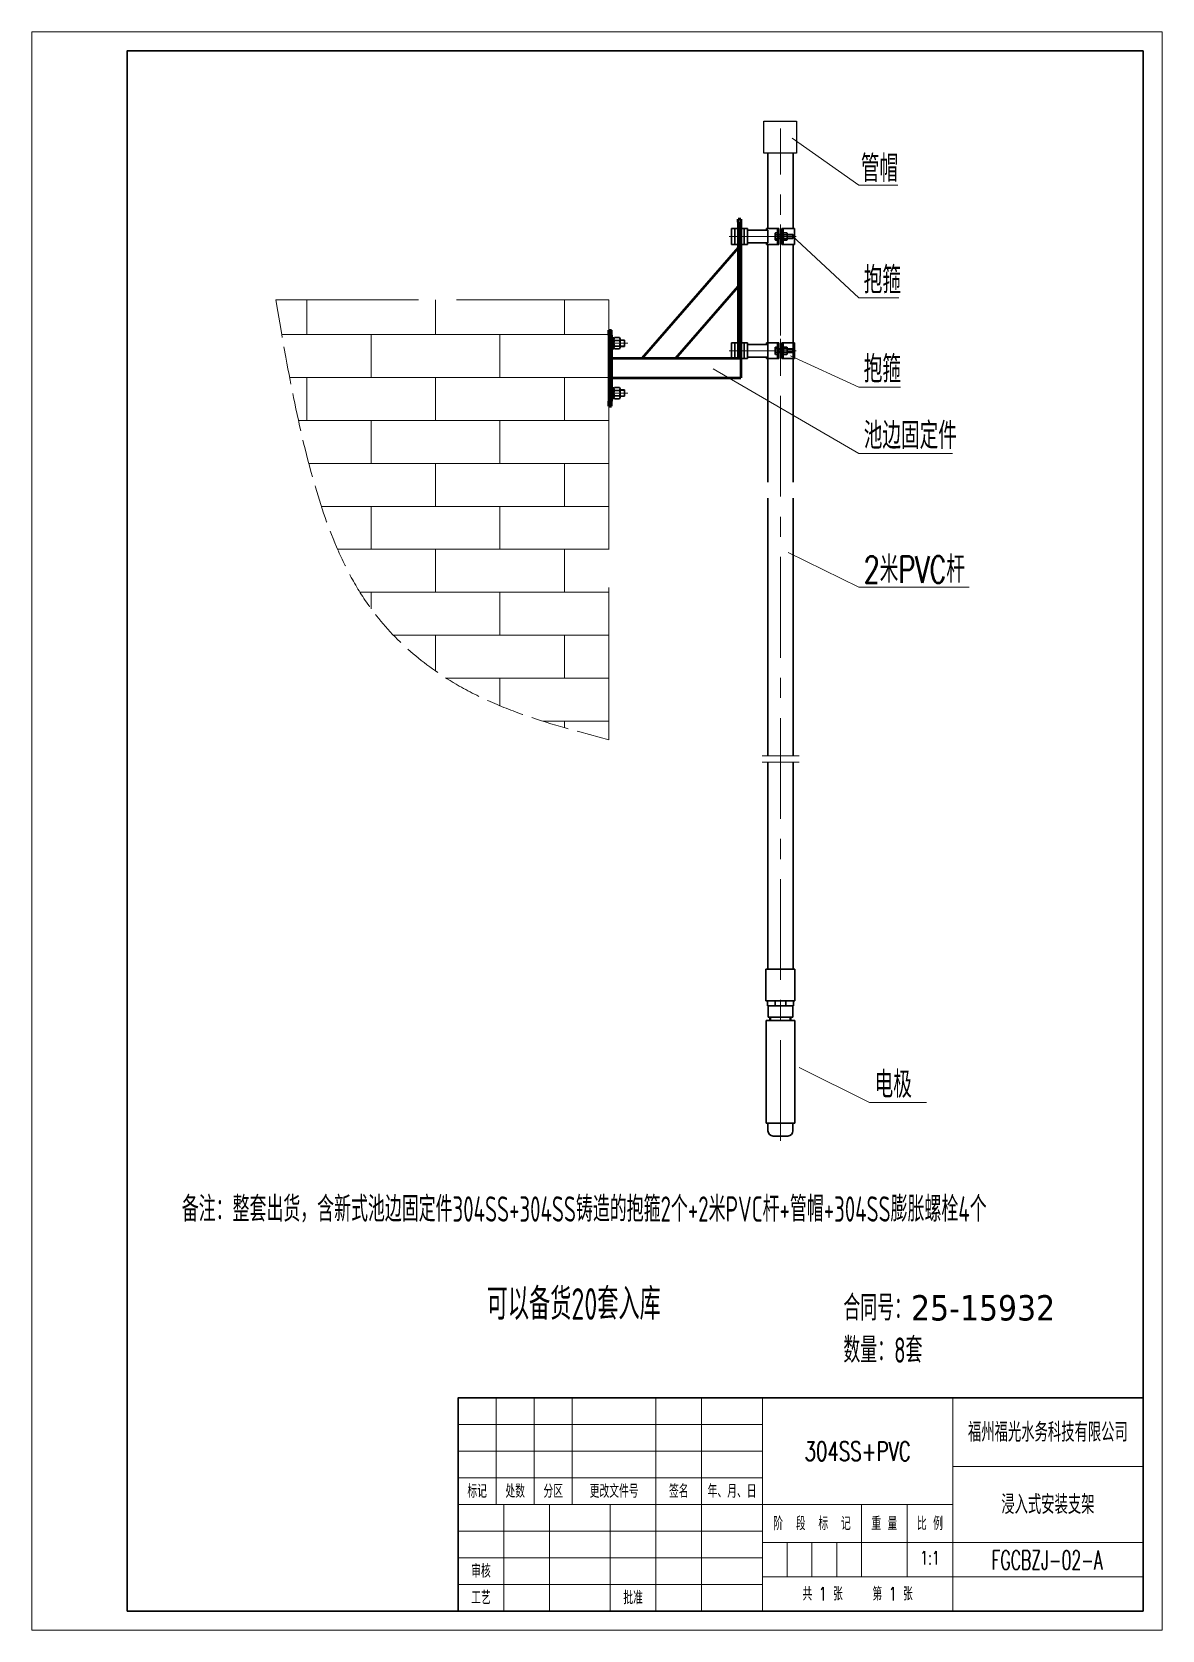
# Model space of a CAD drawing. Header units: millimetres. Extents: x -147 to 5905, y -378 to 2638.
# Drawn here: x 1960 to 3742, y 32 to 2552 of the extents above; entities that cross this region are included whole.
import ezdxf
from ezdxf.enums import TextEntityAlignment as Align

# ---------------------------------------------------------------- set-up
doc = ezdxf.new("R2010")
doc.units = ezdxf.units.MM
doc.header["$LTSCALE"] = 5
for name, pattern in [('ACAD_ISO02W100', [15, 12, -3]), ('ACAD_ISO12W100', [21, 12, -3, 0, -3, 0, -3]), ('CENTER', [50.8, 31.75, -6.35, 6.35, -6.35]), ('DASHED', [0.2067, 0.1654, -0.0413])]:
    doc.linetypes.add(name, pattern=pattern)
for name, color, linetype, lineweight in [('中心线', 1, 'CENTER', 15), ('剖断线', 3, 'ACAD_ISO12W100', 15), ('剖面线', 4, 'Continuous', 15), ('可见 (ISO)', 7, 'Continuous', 50), ('粗实线', 7, 'Continuous', 30), ('细实线', 3, 'Continuous', 15), ('虚线', 2, 'ACAD_ISO02W100', 15), ('隐藏 (ISO)', 7, 'DASHED', 35)]:
    doc.layers.add(name, color=color, linetype=linetype, lineweight=lineweight)
doc.styles.add('6', font='simplex.shx', dxfattribs={"width": 0.7, "height": 21, "bigfont": 'hztxt.shx'})
doc.styles.add('HC_TEXTSTYLE', font='isocp', dxfattribs={"width": 0.667, "bigfont": 'hzfs'})
doc.styles.get("Standard").update_dxf_attribs({"font": 'tahoma.ttf'})
doc.styles.add('机械工程图样式', font='simplex.shx', dxfattribs={"width": 0.7, "height": 3.5, "bigfont": 'hztxt.shx'})

# ---------------------------------------------------------------- blocks, each defined once
blk = doc.blocks.new('标题栏')
at = {"layer": '粗实线'}
blk.add_lwpolyline([(-180, 0), (0, 0), (0, 56), (-180, 56)], close=True, dxfattribs=at)
at = {"layer": '细实线'}
for p, q in [((-170, 56), (-170, 28)), ((-160, 56), (-160, 28)), ((-150, 56), (-150, 28)), ((-128, 56), (-128, 0)), ((-116, 56), (-116, 0)), ((-100, 56), (-100, 0)), ((-50, 56), (-50, 0)), ((-100, 49), (-180, 49)), ((-100, 42), (-180, 42)), ((0, 38), (-50, 38)), ((-100, 35), (-180, 35)), ((-50, 28), (-180, 28)), ((-168, 28), (-168, 0)), ((-156, 28), (-156, 0)), ((-140, 28), (-140, 0)), ((-74, 28), (-74, 9)), ((-62, 28), (-62, 9)), ((-100, 21), (-180, 21)), ((0, 18), (-100, 18)), ((-93.5, 18), (-93.5, 9)), ((-87, 18), (-87, 9)), ((-80.5, 18), (-80.5, 9)), ((-100, 14), (-180, 14)), ((-100, 9), (-50, 9)), ((-100, 7), (-180, 7))]:
    blk.add_line(p, q, dxfattribs=at)
at = {"layer": '细实线', "style": '机械工程图样式', "width": 0.7}
for s, p in [('标记', (-175, 31.5)), ('处数', (-165, 31.49)), ('更改文件号', (-139, 31.5)), ('签名', (-122, 31.5)), ('年、月、日', (-108, 31.5)), ('分区', (-155, 31.5)), ('阶  段  标  记', (-87, 23)), ('重 量', (-68, 23)), ('比 例', (-56, 23)), ('审核', (-174, 10.5)), ('工艺', (-174, 3.5)), ('批准', (-134, 3.5))]:
    blk.add_text(s, height=3.5, dxfattribs=at).set_placement(p, align=Align.MIDDLE_CENTER)
for tag, height, p in [('单位名称', 5, (-25, 47)), ('材料标记', 5, (-75, 42)), ('图样名称', 5, (-25, 28)), ('重量', 3.5, (-68, 14)), ('比例', 3.5, (-56, 14)), ('图样代号', 5, (-25, 9)), ('共张第张', 3.5, (-75, 4.51))]:
    blk.add_attdef(tag, text='', height=height, dxfattribs=at).set_placement(p, align=Align.MIDDLE_CENTER)
blk = doc.blocks.new('*U37')
for p, q in [((0, 8.5), (-2.5, 8.5)), ((-2.5, 8.5), (-2.5, -8.5)), ((-2.5, 0), (0, 2.5)), ((-2.5, -1.8), (0, 0.7)), ((0, -8.5), (0, 8.5)), ((-2.5, -8.5), (0, -8.5))]:
    blk.add_line(p, q)
blk = doc.blocks.new('*U38')
for p, q in [((0, -6.7), (0, 6.7)), ((8.8, 8.9), (0.7, 8.9)), ((8.8, 4.4), (0.7, 4.4)), ((9.5, -6.7), (9.5, 6.7)), ((8.8, -4.5), (0.7, -4.5)), ((8.8, -8.9), (0.7, -8.9))]:
    blk.add_line(p, q)
for centre, radius, start, end in [((4, 6.7), 4, 146.2341, 213.7659), ((15, 0), 15, 162.7425, 197.2575), ((5.5, 6.7), 4, 326.2341, 33.7659), ((-5.5, 0), 15, 342.7425, 17.2575), ((4, -6.7), 4, 146.2341, 213.7659), ((5.5, -6.7), 4, 326.2341, 33.7659)]:
    blk.add_arc(centre, radius, start, end)
blk = doc.blocks.new('*U39')
for p, q in [((0, 9), (-1.6, 9)), ((-1.6, 9), (-1.6, -9)), ((0, -9), (0, 9)), ((-1.6, -9), (0, -9))]:
    blk.add_line(p, q)

msp = doc.modelspace()

# ---------------------------------------------------------------- hatches: boundary and pattern name
at = {"layer": '剖面线', "ltscale": 2}
h = msp.add_hatch(dxfattribs=at)
h.set_pattern_fill('AR-BRSTD', color=256, style=0)
h.set_pattern_definition([(0, (971.12, 990.99), (0, 67.7418), []), (90, (971.12, 990.99), (-101.6, 67.742), [67.742, -67.742])])
edge = h.paths.add_edge_path()
edge.add_line((2870.0416, 2129.4478), (2344.9263, 2129.4478))
edge.add_spline(control_points=[(2344.9263, 2129.4478), (2361.3371, 2032.9081), (2390.3584, 1862.1853), (2475.9962, 1639.1131), (2649.3907, 1494.3439), (2788.4194, 1457.5171), (2870.0416, 1435.8965)], knot_values=[0, 0, 0, 0, 294.57713343, 520.93620883, 697.313355797, 948.090477827, 948.090477827, 948.090477827, 948.090477827], degree=3, periodic=0)
edge.add_line((2870.0416, 1435.8965), (2870.0416, 2129.4478))

# ---------------------------------------------------------------- linework, layer by layer
msp.add_lwpolyline([(3114.4555, 2411.2037), (3165.8331, 2411.2037), (3165.8331, 2360.7346), (3114.4555, 2360.7346)], close=True)
at = {"layer": '中心线'}
for p, q in [((3140.5416, 803.3692), (3140.5416, 2399.9451)), ((3140.5416, 803.3692), (3140.5416, 2399.9451)), ((3140.5416, 2248.4167), (3140.5416, 2210.0767)), ((3140.5416, 2248.4167), (3140.5416, 2210.0767)), ((3059.7072, 2229.4777), (3165.5943, 2229.4777)), ((3059.7072, 2229.4777), (3165.5943, 2229.4777)), ((3140.5416, 2068.3682), (3140.5416, 2030.0282)), ((3140.5416, 2068.3682), (3140.5416, 2030.0282)), ((2874.0416, 2061.128), (2899.7056, 2061.128)), ((3059.7072, 2049.4292), (3165.5943, 2049.4292)), ((3059.7072, 2049.4292), (3165.5943, 2049.4292)), ((2874.0416, 1982.5031), (2899.7056, 1982.5031))]:
    msp.add_line(p, q, dxfattribs=at)
at = {"layer": '剖断线'}
for p, q in [((3111.942, 1410.3655), (3169.942, 1410.3655)), ((3111.942, 1400.3655), (3169.942, 1400.3655))]:
    msp.add_line(p, q, dxfattribs=at)
at = {"layer": '可见 (ISO)'}
for p, q in [((3078.0416, 2256.883), (3074.0416, 2256.883)), ((3074.0416, 2251.883), (3074.0416, 2256.883)), ((3074.0416, 2251.883), (3074.0416, 2035.383)), ((3078.0416, 2256.883), (3078.0416, 2251.883)), ((3078.0416, 2251.883), (3078.0416, 2008.383)), ((3074.0416, 2211.883), (2922.0416, 2036.883)), ((2975.0233, 2036.883), (3074.0416, 2150.8843)), ((2870.0416, 2073.883), (2870.0416, 2081.883)), ((2870.0416, 2081.883), (2874.0416, 2081.883)), ((2870.0416, 2073.883), (2870.0416, 1969.883)), ((2874.0416, 2073.883), (2874.0416, 2081.883)), ((2874.0416, 2073.883), (2874.0416, 1969.883)), ((3074.0416, 2036.883), (2874.0416, 2036.883)), ((2874.0416, 2006.883), (3078.0416, 2006.883)), ((3078.0416, 2008.383), (3078.0416, 2006.883)), ((2870.0416, 1961.883), (2870.0416, 1969.883)), ((2874.0416, 1961.883), (2874.0416, 1969.883)), ((2870.0416, 1961.883), (2874.0416, 1961.883))]:
    msp.add_line(p, q, dxfattribs=at)
at = {"layer": '粗实线'}
for p, q in [((3120.5416, 2360.7346), (3120.5416, 2241.9777)), ((3120.5416, 2360.7346), (3120.5416, 2241.9777)), ((3160.5416, 2241.9777), (3160.5416, 2360.7346)), ((3160.5416, 2241.9777), (3160.5416, 2360.7346)), ((3063.5416, 2216.9777), (3063.5416, 2241.9777)), ((3063.5416, 2241.9777), (3088.5416, 2241.9777)), ((3063.5416, 2216.9777), (3063.5416, 2241.9777)), ((3063.5416, 2241.9777), (3088.5416, 2241.9777)), ((3068.5416, 2216.9777), (3068.5416, 2241.9777)), ((3068.5416, 2216.9777), (3068.5416, 2241.9777)), ((3083.5416, 2241.9777), (3083.5416, 2216.9777)), ((3083.5416, 2241.9777), (3083.5416, 2216.9777)), ((3088.5416, 2241.9777), (3088.5416, 2216.9777)), ((3088.5416, 2241.9777), (3088.5416, 2216.9777)), ((3088.5416, 2239.4777), (3120.9456, 2239.4777)), ((3088.5416, 2239.4777), (3120.9456, 2239.4777)), ((3088.5416, 2219.4777), (3120.9456, 2219.4777)), ((3088.5416, 2219.4777), (3120.9456, 2219.4777)), ((3118.5416, 2241.9777), (3138.0416, 2241.9777)), ((3118.5416, 2241.9777), (3118.5416, 2239.4777)), ((3118.5416, 2241.9777), (3138.0416, 2241.9777)), ((3118.5416, 2241.9777), (3118.5416, 2239.4777)), ((3118.5416, 2219.4777), (3118.5416, 2216.9777)), ((3118.5416, 2219.4777), (3118.5416, 2216.9777)), ((3120.9456, 2239.4777), (3120.9456, 2219.4777)), ((3120.9456, 2239.4777), (3120.9456, 2219.4777)), ((3132.0416, 2233.8078), (3132.0416, 2225.1476)), ((3132.0416, 2233.8078), (3132.0416, 2225.1476)), ((3136.0416, 2235.2512), (3132.6416, 2235.2512)), ((3136.0416, 2235.2512), (3132.6416, 2235.2512)), ((3136.0416, 2232.3645), (3132.6416, 2232.3645)), ((3136.0416, 2232.3645), (3132.6416, 2232.3645)), ((3136.0416, 2226.591), (3132.6416, 2226.591)), ((3136.0416, 2226.591), (3132.6416, 2226.591)), ((3136.0416, 2223.7042), (3132.6416, 2223.7042)), ((3136.0416, 2223.7042), (3132.6416, 2223.7042)), ((3136.0416, 2241.9777), (3136.0416, 2216.9777)), ((3136.0416, 2241.9777), (3136.0416, 2216.9777)), ((3136.0416, 2235.2512), (3136.0416, 2223.7042)), ((3136.0416, 2235.2512), (3136.0416, 2223.7042)), ((3138.0416, 2241.9777), (3138.0416, 2216.9777)), ((3138.0416, 2241.9777), (3138.0416, 2216.9777)), ((3143.0416, 2232.4777), (3138.0416, 2232.4777)), ((3143.0416, 2232.4777), (3138.0416, 2232.4777)), ((3143.0416, 2226.4777), (3138.0416, 2226.4777)), ((3143.0416, 2226.4777), (3138.0416, 2226.4777)), ((3143.0416, 2241.9777), (3162.5416, 2241.9777)), ((3143.0416, 2241.9777), (3143.0416, 2216.9777)), ((3143.0416, 2241.9777), (3162.5416, 2241.9777)), ((3143.0416, 2241.9777), (3143.0416, 2216.9777)), ((3145.0416, 2241.9777), (3145.0416, 2216.9777)), ((3145.0416, 2241.9777), (3145.0416, 2216.9777)), ((3145.0416, 2225.1476), (3145.0416, 2233.8078)), ((3145.0416, 2225.1476), (3145.0416, 2233.8078)), ((3145.6416, 2235.2512), (3150.8416, 2235.2512)), ((3145.6416, 2235.2512), (3150.8416, 2235.2512)), ((3145.6416, 2232.3645), (3150.8416, 2232.3645)), ((3145.6416, 2232.3645), (3150.8416, 2232.3645)), ((3145.6416, 2226.591), (3150.8416, 2226.591)), ((3145.6416, 2226.591), (3150.8416, 2226.591)), ((3145.6416, 2223.7042), (3150.8416, 2223.7042)), ((3145.6416, 2223.7042), (3150.8416, 2223.7042)), ((3151.4416, 2225.1476), (3151.4416, 2233.8078)), ((3151.4416, 2225.1476), (3151.4416, 2233.8078)), ((3160.0416, 2232.4777), (3151.4416, 2232.4777)), ((3160.0416, 2232.4777), (3151.4416, 2232.4777)), ((3160.0416, 2226.4777), (3151.4416, 2226.4777)), ((3160.0416, 2226.4777), (3151.4416, 2226.4777)), ((3160.0416, 2226.4777), (3160.0416, 2232.4777)), ((3161.0416, 2231.4777), (3160.0416, 2232.4777)), ((3160.0416, 2226.4777), (3160.0416, 2232.4777)), ((3161.0416, 2231.4777), (3160.0416, 2232.4777)), ((3161.0416, 2227.4777), (3160.0416, 2226.4777)), ((3161.0416, 2227.4777), (3160.0416, 2226.4777)), ((3161.0416, 2231.4777), (3161.0416, 2227.4777)), ((3161.0416, 2231.4777), (3161.0416, 2227.4777)), ((3162.5416, 2241.9777), (3162.5416, 2216.9777)), ((3162.5416, 2241.9777), (3162.5416, 2216.9777)), ((3088.5416, 2216.9777), (3063.5416, 2216.9777)), ((3088.5416, 2216.9777), (3063.5416, 2216.9777)), ((3138.0416, 2216.9777), (3118.5416, 2216.9777)), ((3138.0416, 2216.9777), (3118.5416, 2216.9777)), ((3120.5416, 2216.9777), (3120.5416, 1841.9777)), ((3120.5416, 2216.9777), (3120.5416, 1841.9777)), ((3162.5416, 2216.9777), (3143.0416, 2216.9777)), ((3162.5416, 2216.9777), (3143.0416, 2216.9777)), ((3160.5416, 1841.9777), (3160.5416, 2216.9777)), ((3160.5416, 1841.9777), (3160.5416, 2216.9777)), ((2887.6416, 2066.128), (2894.7056, 2066.128)), ((2887.6416, 2056.128), (2894.7056, 2056.128)), ((2894.7056, 2056.128), (2894.7056, 2066.128)), ((2894.7056, 2056.128), (2894.7056, 2066.128)), ((3063.5416, 2061.9292), (3088.5416, 2061.9292)), ((3063.5416, 2036.9292), (3063.5416, 2061.9292)), ((3063.5416, 2061.9292), (3088.5416, 2061.9292)), ((3063.5416, 2036.9292), (3063.5416, 2061.9292)), ((3068.5416, 2036.9292), (3068.5416, 2061.9292)), ((3068.5416, 2036.9292), (3068.5416, 2061.9292)), ((3083.5416, 2061.9292), (3083.5416, 2036.9292)), ((3083.5416, 2061.9292), (3083.5416, 2036.9292)), ((3088.5416, 2061.9292), (3088.5416, 2036.9292)), ((3088.5416, 2061.9292), (3088.5416, 2036.9292)), ((3088.5416, 2059.4292), (3120.9456, 2059.4292)), ((3088.5416, 2059.4292), (3120.9456, 2059.4292)), ((3118.5416, 2061.9292), (3118.5416, 2059.4292)), ((3118.5416, 2061.9292), (3138.0416, 2061.9292)), ((3118.5416, 2061.9292), (3118.5416, 2059.4292)), ((3118.5416, 2061.9292), (3138.0416, 2061.9292)), ((3120.9456, 2059.4292), (3120.9456, 2039.4292)), ((3120.9456, 2059.4292), (3120.9456, 2039.4292)), ((3132.0416, 2053.7593), (3132.0416, 2045.0991)), ((3132.0416, 2053.7593), (3132.0416, 2045.0991)), ((3136.0416, 2055.2027), (3132.6416, 2055.2027)), ((3136.0416, 2055.2027), (3132.6416, 2055.2027)), ((3136.0416, 2052.316), (3132.6416, 2052.316)), ((3136.0416, 2052.316), (3132.6416, 2052.316)), ((3136.0416, 2046.5425), (3132.6416, 2046.5425)), ((3136.0416, 2046.5425), (3132.6416, 2046.5425)), ((3136.0416, 2043.6557), (3132.6416, 2043.6557)), ((3136.0416, 2043.6557), (3132.6416, 2043.6557)), ((3136.0416, 2061.9292), (3136.0416, 2036.9292)), ((3136.0416, 2061.9292), (3136.0416, 2036.9292)), ((3136.0416, 2055.2027), (3136.0416, 2043.6557)), ((3136.0416, 2055.2027), (3136.0416, 2043.6557)), ((3138.0416, 2061.9292), (3138.0416, 2036.9292)), ((3138.0416, 2061.9292), (3138.0416, 2036.9292)), ((3143.0416, 2052.4292), (3138.0416, 2052.4292)), ((3143.0416, 2052.4292), (3138.0416, 2052.4292)), ((3143.0416, 2046.4292), (3138.0416, 2046.4292)), ((3143.0416, 2046.4292), (3138.0416, 2046.4292)), ((3143.0416, 2061.9292), (3143.0416, 2036.9292)), ((3143.0416, 2061.9292), (3162.5416, 2061.9292)), ((3143.0416, 2061.9292), (3143.0416, 2036.9292)), ((3143.0416, 2061.9292), (3162.5416, 2061.9292)), ((3145.0416, 2061.9292), (3145.0416, 2036.9292)), ((3145.0416, 2061.9292), (3145.0416, 2036.9292)), ((3145.0416, 2045.0991), (3145.0416, 2053.7593)), ((3145.0416, 2045.0991), (3145.0416, 2053.7593)), ((3145.6416, 2055.2027), (3150.8416, 2055.2027)), ((3145.6416, 2055.2027), (3150.8416, 2055.2027)), ((3145.6416, 2052.316), (3150.8416, 2052.316)), ((3145.6416, 2052.316), (3150.8416, 2052.316)), ((3145.6416, 2046.5425), (3150.8416, 2046.5425)), ((3145.6416, 2046.5425), (3150.8416, 2046.5425)), ((3145.6416, 2043.6557), (3150.8416, 2043.6557)), ((3145.6416, 2043.6557), (3150.8416, 2043.6557)), ((3151.4416, 2045.0991), (3151.4416, 2053.7593)), ((3151.4416, 2045.0991), (3151.4416, 2053.7593)), ((3160.0416, 2052.4292), (3151.4416, 2052.4292)), ((3160.0416, 2052.4292), (3151.4416, 2052.4292)), ((3160.0416, 2046.4292), (3151.4416, 2046.4292)), ((3160.0416, 2046.4292), (3151.4416, 2046.4292)), ((3161.0416, 2051.4292), (3160.0416, 2052.4292)), ((3160.0416, 2046.4292), (3160.0416, 2052.4292)), ((3161.0416, 2051.4292), (3160.0416, 2052.4292)), ((3160.0416, 2046.4292), (3160.0416, 2052.4292)), ((3161.0416, 2047.4292), (3160.0416, 2046.4292)), ((3161.0416, 2047.4292), (3160.0416, 2046.4292)), ((3161.0416, 2051.4292), (3161.0416, 2047.4292)), ((3161.0416, 2051.4292), (3161.0416, 2047.4292)), ((3162.5416, 2061.9292), (3162.5416, 2036.9292)), ((3162.5416, 2061.9292), (3162.5416, 2036.9292)), ((3088.5416, 2036.9292), (3063.5416, 2036.9292)), ((3088.5416, 2036.9292), (3063.5416, 2036.9292)), ((3088.5416, 2039.4292), (3120.9456, 2039.4292)), ((3088.5416, 2039.4292), (3120.9456, 2039.4292)), ((3118.5416, 2039.4292), (3118.5416, 2036.9292)), ((3118.5416, 2039.4292), (3118.5416, 2036.9292)), ((3138.0416, 2036.9292), (3118.5416, 2036.9292)), ((3138.0416, 2036.9292), (3118.5416, 2036.9292)), ((3162.5416, 2036.9292), (3143.0416, 2036.9292)), ((3162.5416, 2036.9292), (3143.0416, 2036.9292)), ((2887.6416, 1987.5031), (2894.7056, 1987.5031)), ((2887.6416, 1977.5031), (2894.7056, 1977.5031)), ((2894.7056, 1977.5031), (2894.7056, 1987.5031)), ((2894.7056, 1977.5031), (2894.7056, 1987.5031)), ((3120.5416, 1816.9777), (3120.5416, 1410.3655)), ((3160.5416, 1410.3655), (3160.5416, 1816.9777)), ((3120.5416, 1400.3655), (3120.5416, 1090.5325)), ((3120.5416, 1400.3655), (3120.5416, 1074.4036)), ((3160.5416, 1090.5325), (3160.5416, 1400.3655)), ((3160.5416, 1074.4036), (3160.5416, 1400.3655)), ((3117.5416, 1074.4036), (3163.5416, 1074.4036)), ((3117.5416, 1074.4036), (3117.5416, 1024.4036)), ((3163.5416, 1074.4036), (3163.5416, 1024.4036)), ((3117.5416, 1024.4036), (3163.5416, 1024.4036)), ((3120.0416, 1016.4036), (3120.0416, 1024.4036)), ((3120.0416, 1016.4036), (3161.0416, 1016.4036)), ((3121.0416, 998.4036), (3121.0416, 1016.4036)), ((3132.0502, 1016.4036), (3132.0502, 1024.4036)), ((3149.0329, 1016.4036), (3149.0329, 1024.4036)), ((3160.0416, 998.4036), (3160.0416, 1016.4036)), ((3161.0416, 1016.4036), (3161.0416, 1024.4036)), ((3117.8416, 993.4036), (3163.2416, 993.4036)), ((3117.8416, 930.3436), (3117.8416, 993.4036)), ((3160.0416, 998.4036), (3121.0416, 998.4036)), ((3124.0416, 993.4036), (3124.0416, 998.4036)), ((3157.0416, 993.4036), (3157.0416, 998.4036)), ((3163.2416, 930.3436), (3163.2416, 993.4036)), ((3117.8416, 831.3436), (3117.8416, 930.3436)), ((3163.2416, 930.3436), (3163.2416, 831.3436)), ((3117.8416, 831.3436), (3163.2416, 831.3436)), ((3120.9276, 819.0436), (3120.9276, 831.3436)), ((3128.9276, 811.0436), (3152.1556, 811.0436)), ((3160.1556, 819.0436), (3160.1556, 831.3436))]:
    msp.add_line(p, q, dxfattribs=at)
msp.add_lwpolyline([(2110.342, 62.0461), (3712.342, 62.0461), (3712.342, 2522.0461), (2110.342, 2522.0461)], close=True, dxfattribs=at)
for centre, radius, start, end in [((3134.0777, 2233.8078), 2.0361, 134.8554507, 225.1445493), ((3134.0777, 2233.8078), 2.0361, 134.8554507, 225.1445493), ((3139.286, 2229.4777), 7.2444, 156.516938, 203.483062), ((3139.286, 2229.4777), 7.2444, 156.516938, 203.483062), ((3134.0777, 2225.1476), 2.0361, 134.8554507, 225.1445493), ((3134.0777, 2225.1476), 2.0361, 134.8554507, 225.1445493), ((3147.0777, 2233.8078), 2.0361, 134.8554507, 225.1445493), ((3147.0777, 2233.8078), 2.0361, 134.8554507, 225.1445493), ((3152.286, 2229.4777), 7.2444, 156.516938, 203.483062), ((3152.286, 2229.4777), 7.2444, 156.516938, 203.483062), ((3147.0777, 2225.1476), 2.0361, 134.8554507, 225.1445493), ((3147.0777, 2225.1476), 2.0361, 134.8554507, 225.1445493), ((3149.4054, 2233.8078), 2.0361, 314.8554507, 45.1445493), ((3149.4054, 2233.8078), 2.0361, 314.8554507, 45.1445493), ((3144.1971, 2229.4777), 7.2444, 336.516938, 23.483062), ((3144.1971, 2229.4777), 7.2444, 336.516938, 23.483062), ((3149.4054, 2225.1476), 2.0361, 314.8554507, 45.1445493), ((3149.4054, 2225.1476), 2.0361, 314.8554507, 45.1445493), ((3134.0777, 2053.7593), 2.0361, 134.8554507, 225.1445493), ((3134.0777, 2053.7593), 2.0361, 134.8554507, 225.1445493), ((3139.286, 2049.4292), 7.2444, 156.516938, 203.483062), ((3139.286, 2049.4292), 7.2444, 156.516938, 203.483062), ((3134.0777, 2045.0991), 2.0361, 134.8554507, 225.1445493), ((3134.0777, 2045.0991), 2.0361, 134.8554507, 225.1445493), ((3147.0777, 2053.7593), 2.0361, 134.8554507, 225.1445493), ((3147.0777, 2053.7593), 2.0361, 134.8554507, 225.1445493), ((3152.286, 2049.4292), 7.2444, 156.516938, 203.483062), ((3152.286, 2049.4292), 7.2444, 156.516938, 203.483062), ((3147.0777, 2045.0991), 2.0361, 134.8554507, 225.1445493), ((3147.0777, 2045.0991), 2.0361, 134.8554507, 225.1445493), ((3149.4054, 2053.7593), 2.0361, 314.8554507, 45.1445493), ((3149.4054, 2053.7593), 2.0361, 314.8554507, 45.1445493), ((3144.1971, 2049.4292), 7.2444, 336.516938, 23.483062), ((3144.1971, 2049.4292), 7.2444, 336.516938, 23.483062), ((3149.4054, 2045.0991), 2.0361, 314.8554507, 45.1445493), ((3149.4054, 2045.0991), 2.0361, 314.8554507, 45.1445493), ((3128.9276, 819.0436), 8, 180, 270), ((3152.1556, 819.0436), 8, 270, 0)]:
    msp.add_arc(centre, radius, start, end, dxfattribs=at)
at = {"layer": '细实线'}
for p, q in [((3159.3377, 2384.6911), (3263.984, 2310.331)), ((3263.984, 2310.331), (3325.5493, 2310.331)), ((3143.0416, 2231.4777), (3138.0416, 2231.4777)), ((3143.0416, 2231.4777), (3138.0416, 2231.4777)), ((3143.0416, 2227.4777), (3138.0416, 2227.4777)), ((3143.0416, 2227.4777), (3138.0416, 2227.4777)), ((3161.0416, 2231.4777), (3151.4416, 2231.4777)), ((3161.0416, 2231.4777), (3151.4416, 2231.4777)), ((3161.0416, 2227.4777), (3151.4416, 2227.4777)), ((3161.0416, 2227.4777), (3151.4416, 2227.4777)), ((3159.3377, 2230.6818), (3263.984, 2132.641)), ((3263.984, 2132.641), (3327.2031, 2132.641)), ((2887.6416, 2065.328), (2894.7056, 2065.328)), ((2887.6416, 2056.928), (2894.7056, 2056.928)), ((3143.0416, 2051.4292), (3138.0416, 2051.4292)), ((3143.0416, 2051.4292), (3138.0416, 2051.4292)), ((3143.0416, 2047.4292), (3138.0416, 2047.4292)), ((3143.0416, 2047.4292), (3138.0416, 2047.4292)), ((3161.0416, 2051.4292), (3151.4416, 2051.4292)), ((3161.0416, 2051.4292), (3151.4416, 2051.4292)), ((3161.0416, 2047.4292), (3151.4416, 2047.4292)), ((3161.0416, 2047.4292), (3151.4416, 2047.4292)), ((3034.3914, 2020.785), (3263.984, 1887.3357)), ((3156.499, 2041.172), (3263.984, 1992.1767)), ((3263.984, 1992.1767), (3329.9766, 1992.1767)), ((2887.6416, 1986.7031), (2894.7056, 1986.7031)), ((2887.6416, 1978.3031), (2894.7056, 1978.3031)), ((3263.984, 1887.3357), (3411.797, 1887.3357)), ((3152.7743, 1731.3798), (3263.984, 1676.3204)), ((3263.984, 1676.3204), (3438.3084, 1676.3204)), ((3125.5416, 993.4036), (3125.5416, 998.4036)), ((3155.5416, 993.4036), (3155.5416, 998.4036)), ((3169.873, 919.0832), (3281.0827, 864.0238)), ((3281.0827, 864.0238), (3370.7295, 864.0238)), ((3412.342, 116.0461), (3712.342, 116.0461))]:
    msp.add_line(p, q, dxfattribs=at)
msp.add_lwpolyline([(1960.342, 32.0461), (3742.342, 32.0461), (3742.342, 2552.0461), (1960.342, 2552.0461)], close=True, dxfattribs=at)
at = {"layer": '虚线', "ltscale": 4}
for p, q in [((2870.0416, 2129.4478), (2344.9263, 2129.4478)), ((2870.0416, 1435.8965), (2870.0416, 2129.4478))]:
    msp.add_line(p, q, dxfattribs=at)
at = {"layer": '虚线'}
msp.add_spline([(2344.9263, 2129.4478), (2405.3363, 1841.1314), (2500.2662, 1635.64), (2634.031, 1520.6797), (2870.0416, 1435.8965)], degree=3, dxfattribs=at)
at = {"layer": '隐藏 (ISO)', "ltscale": 1.523657}
for p, q in [((2870.0416, 2069.883), (2874.0416, 2069.883)), ((2870.0416, 2061.128), (2874.0416, 2061.128)), ((2870.0416, 2046.883), (2874.0416, 2046.883)), ((2870.0416, 1988.883), (2874.0416, 1988.883)), ((2870.0416, 1973.883), (2874.0416, 1973.883))]:
    msp.add_line(p, q, dxfattribs=at)

# ---------------------------------------------------------------- block references
at = {"layer": '粗实线'}
for name, p in [('*U39', (2875.6416, 2061.128)), ('*U37', (2878.1416, 2061.128)), ('*U38', (2878.1416, 2061.128)), ('*U39', (2875.6416, 1982.5031)), ('*U37', (2878.1416, 1982.5031)), ('*U38', (2878.1416, 1982.5031))]:
    msp.add_blockref(name, p, dxfattribs=at)
at = {"layer": '虚线'}
ref = msp.add_blockref('标题栏', (3712.342, 62.0461), dxfattribs=dict(at, xscale=6, yscale=6, zscale=6))
ref.add_attrib('材料标记', '304SS+PVC', dxfattribs={"layer": '细实线', "height": 30, "style": '机械工程图样式', "width": 0.7}).set_placement((3262.342, 314.0461), align=Align.MIDDLE_CENTER)
ref.add_attrib('单位名称', '福州福光水务科技有限公司', dxfattribs={"layer": '细实线', "height": 30, "style": '机械工程图样式', "width": 0.7}).set_placement((3562.342, 344.0461), align=Align.MIDDLE_CENTER)
ref.add_attrib('图样名称', '浸入式安装支架', dxfattribs={"layer": '细实线', "height": 30, "style": '机械工程图样式', "width": 0.7}).set_placement((3562.342, 230.0461), align=Align.MIDDLE_CENTER)
ref.add_attrib('图样代号', 'FGCBZJ-02-A', dxfattribs={"layer": '细实线', "height": 30, "style": '机械工程图样式', "width": 0.6}).set_placement((3561.2125, 142.2924), align=Align.MIDDLE_CENTER)
ref.add_attrib('比例', '1:1', dxfattribs={"layer": '细实线', "height": 21, "style": '机械工程图样式', "width": 0.7}).set_placement((3376.342, 146.0461), align=Align.MIDDLE_CENTER)
ref.add_attrib('共张第张', '共 1 张    第 1 张', dxfattribs={"layer": '细实线', "height": 21, "style": '机械工程图样式', "width": 0.7}).set_placement((3262.342, 89.0973), align=Align.MIDDLE_CENTER)

# ---------------------------------------------------------------- texts
at = {"attachment_point": 1, "style": 'HC_TEXTSTYLE'}
for s, insert, char_height, width in [('备注：整套出货，含新式池边固定件304SS+304SS铸造的抱箍2个+2米PVC杆+管帽+304SS膨胀螺栓4个', (2196.6383, 715.9386), 40, 1546.859959), ('{\\C1;可以备货20套入库}', (2677.4547, 571.2509), 50, 1546.859959), ('合同号：{\\W1;\\fTahoma|b0|i0|c1|p0;25-15932\\P}数量：8套', (3239.8163, 560.1639), 40, 712.301099)]:
    msp.add_mtext(s, dxfattribs=dict(at, insert=insert, char_height=char_height, width=width))
at = {"insert": (2369.8688, 621.6437), "char_height": 0.2, "width": 750.203323, "attachment_point": 1}
msp.add_mtext('{\\f宋体|b0|i0|c134|p2;另外制作}', dxfattribs=at)
at = {"layer": '细实线', "style": '6', "width": 0.7}
for s, p in [('管帽', (3267.4989, 2315.6535)), ('抱箍', (3271.9399, 2139.877)), ('抱箍', (3271.9399, 1999.4127)), ('池边固定件', (3271.9399, 1894.5717)), ('2米PVC杆', (3271.9399, 1683.5564)), ('电极', (3289.0387, 871.2598))]:
    msp.add_text(s, height=42, dxfattribs=at).set_placement(p)

doc.saveas('drawing.dxf')
